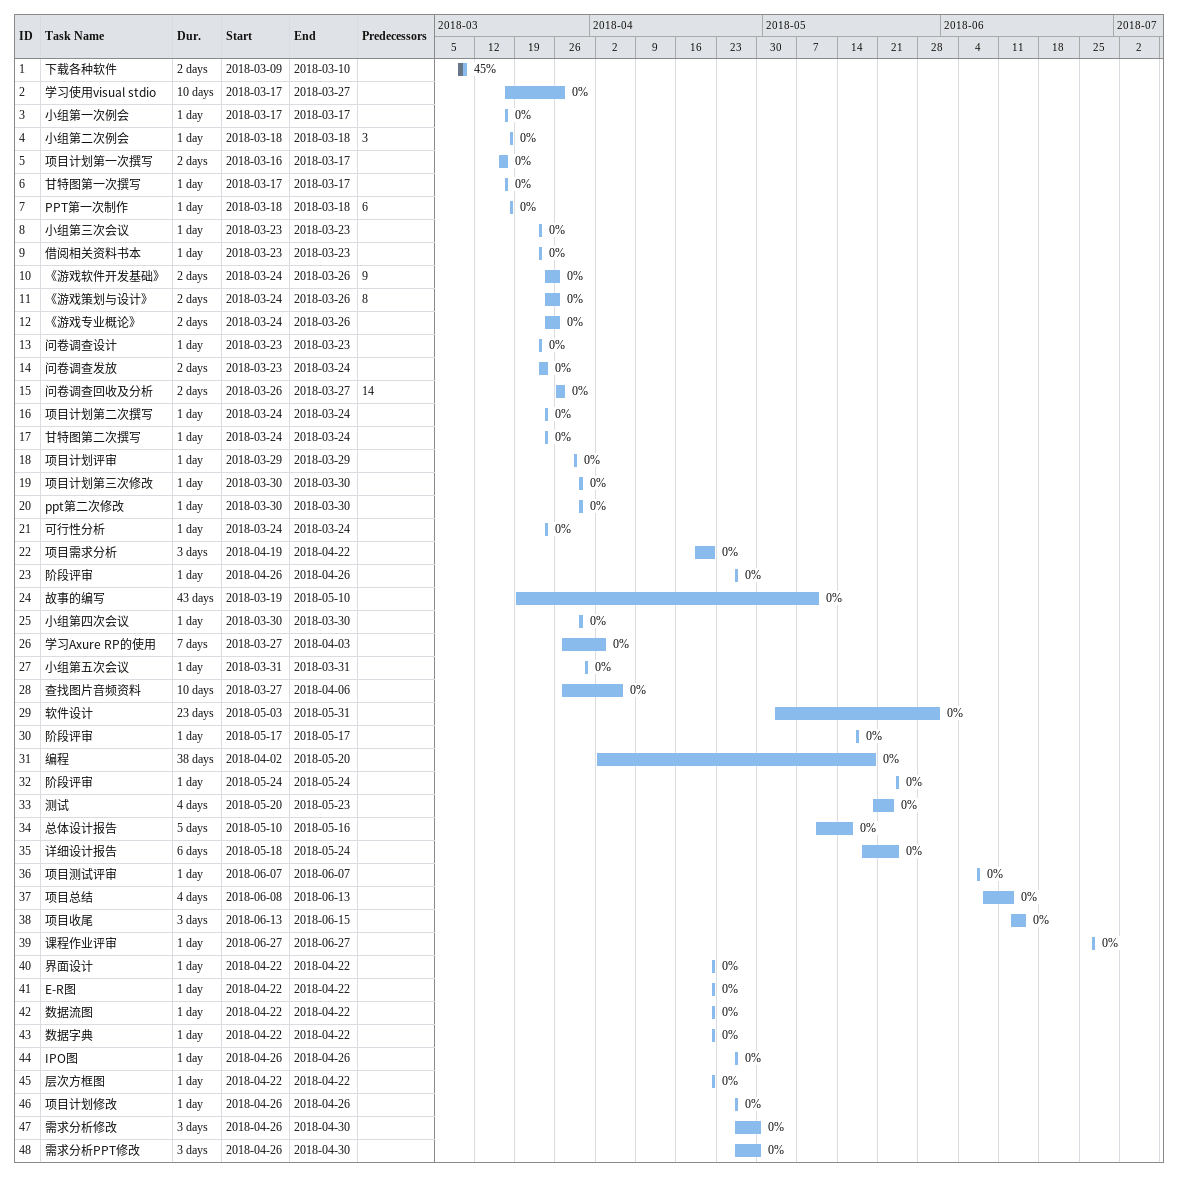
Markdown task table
| ID | Task | Duration | Start | Finish | Predecessors | % complete |
|---|---|---|---|---|---|---|
| 1 | 下载各种软件 | 2d | 2018-03-09 | 2018-03-10 |  | 45 |
| 2 | 学习使用visual stdio | 10d | 2018-03-17 | 2018-03-27 |  | 0 |
| 3 | 小组第一次例会 | 1d | 2018-03-17 | 2018-03-17 |  | 0 |
| 4 | 小组第二次例会 | 1d | 2018-03-18 | 2018-03-18 | 3 | 0 |
| 5 | 项目计划第一次撰写 | 2d | 2018-03-16 | 2018-03-17 |  | 0 |
| 6 | 甘特图第一次撰写 | 1d | 2018-03-17 | 2018-03-17 |  | 0 |
| 7 | PPT第一次制作 | 1d | 2018-03-18 | 2018-03-18 | 6 | 0 |
| 8 | 小组第三次会议 | 1d | 2018-03-23 | 2018-03-23 |  | 0 |
| 9 | 借阅相关资料书本 | 1d | 2018-03-23 | 2018-03-23 |  | 0 |
| 10 | 《游戏软件开发基础》 | 2d | 2018-03-24 | 2018-03-26 | 9 | 0 |
| 11 | 《游戏策划与设计》 | 2d | 2018-03-24 | 2018-03-26 | 8 | 0 |
| 12 | 《游戏专业概论》 | 2d | 2018-03-24 | 2018-03-26 |  | 0 |
| 13 | 问卷调查设计 | 1d | 2018-03-23 | 2018-03-23 |  | 0 |
| 14 | 问卷调查发放 | 2d | 2018-03-23 | 2018-03-24 |  | 0 |
| 15 | 问卷调查回收及分析 | 2d | 2018-03-26 | 2018-03-27 | 14 | 0 |
| 16 | 项目计划第二次撰写 | 1d | 2018-03-24 | 2018-03-24 |  | 0 |
| 17 | 甘特图第二次撰写 | 1d | 2018-03-24 | 2018-03-24 |  | 0 |
| 18 | 项目计划评审 | 1d | 2018-03-29 | 2018-03-29 |  | 0 |
| 19 | 项目计划第三次修改 | 1d | 2018-03-30 | 2018-03-30 |  | 0 |
| 20 | ppt第二次修改 | 1d | 2018-03-30 | 2018-03-30 |  | 0 |
| 21 | 可行性分析 | 1d | 2018-03-24 | 2018-03-24 |  | 0 |
| 22 | 项目需求分析 | 3d | 2018-04-19 | 2018-04-22 |  | 0 |
| 23 | 阶段评审 | 1d | 2018-04-26 | 2018-04-26 |  | 0 |
| 24 | 故事的编写 | 43d | 2018-03-19 | 2018-05-10 |  | 0 |
| 25 | 小组第四次会议 | 1d | 2018-03-30 | 2018-03-30 |  | 0 |
| 26 | 学习Axure RP的使用 | 7d | 2018-03-27 | 2018-04-03 |  | 0 |
| 27 | 小组第五次会议 | 1d | 2018-03-31 | 2018-03-31 |  | 0 |
| 28 | 查找图片音频资料 | 10d | 2018-03-27 | 2018-04-06 |  | 0 |
| 29 | 软件设计 | 23d | 2018-05-03 | 2018-05-31 |  | 0 |
| 30 | 阶段评审 | 1d | 2018-05-17 | 2018-05-17 |  | 0 |
| 31 | 编程 | 38d | 2018-04-02 | 2018-05-20 |  | 0 |
| 32 | 阶段评审 | 1d | 2018-05-24 | 2018-05-24 |  | 0 |
| 33 | 测试 | 4d | 2018-05-20 | 2018-05-23 |  | 0 |
| 34 | 总体设计报告 | 5d | 2018-05-10 | 2018-05-16 |  | 0 |
| 35 | 详细设计报告 | 6d | 2018-05-18 | 2018-05-24 |  | 0 |
| 36 | 项目测试评审 | 1d | 2018-06-07 | 2018-06-07 |  | 0 |
| 37 | 项目总结 | 4d | 2018-06-08 | 2018-06-13 |  | 0 |
| 38 | 项目收尾 | 3d | 2018-06-13 | 2018-06-15 |  | 0 |
| 39 | 课程作业评审 | 1d | 2018-06-27 | 2018-06-27 |  | 0 |
| 40 | 界面设计 | 1d | 2018-04-22 | 2018-04-22 |  | 0 |
| 41 | E-R图 | 1d | 2018-04-22 | 2018-04-22 |  | 0 |
| 42 | 数据流图 | 1d | 2018-04-22 | 2018-04-22 |  | 0 |
| 43 | 数据字典 | 1d | 2018-04-22 | 2018-04-22 |  | 0 |
| 44 | IPO图 | 1d | 2018-04-26 | 2018-04-26 |  | 0 |
| 45 | 层次方框图 | 1d | 2018-04-22 | 2018-04-22 |  | 0 |
| 46 | 项目计划修改 | 1d | 2018-04-26 | 2018-04-26 |  | 0 |
| 47 | 需求分析修改 | 3d | 2018-04-26 | 2018-04-30 |  | 0 |
| 48 | 需求分析PPT修改 | 3d | 2018-04-26 | 2018-04-30 |  | 0 |
